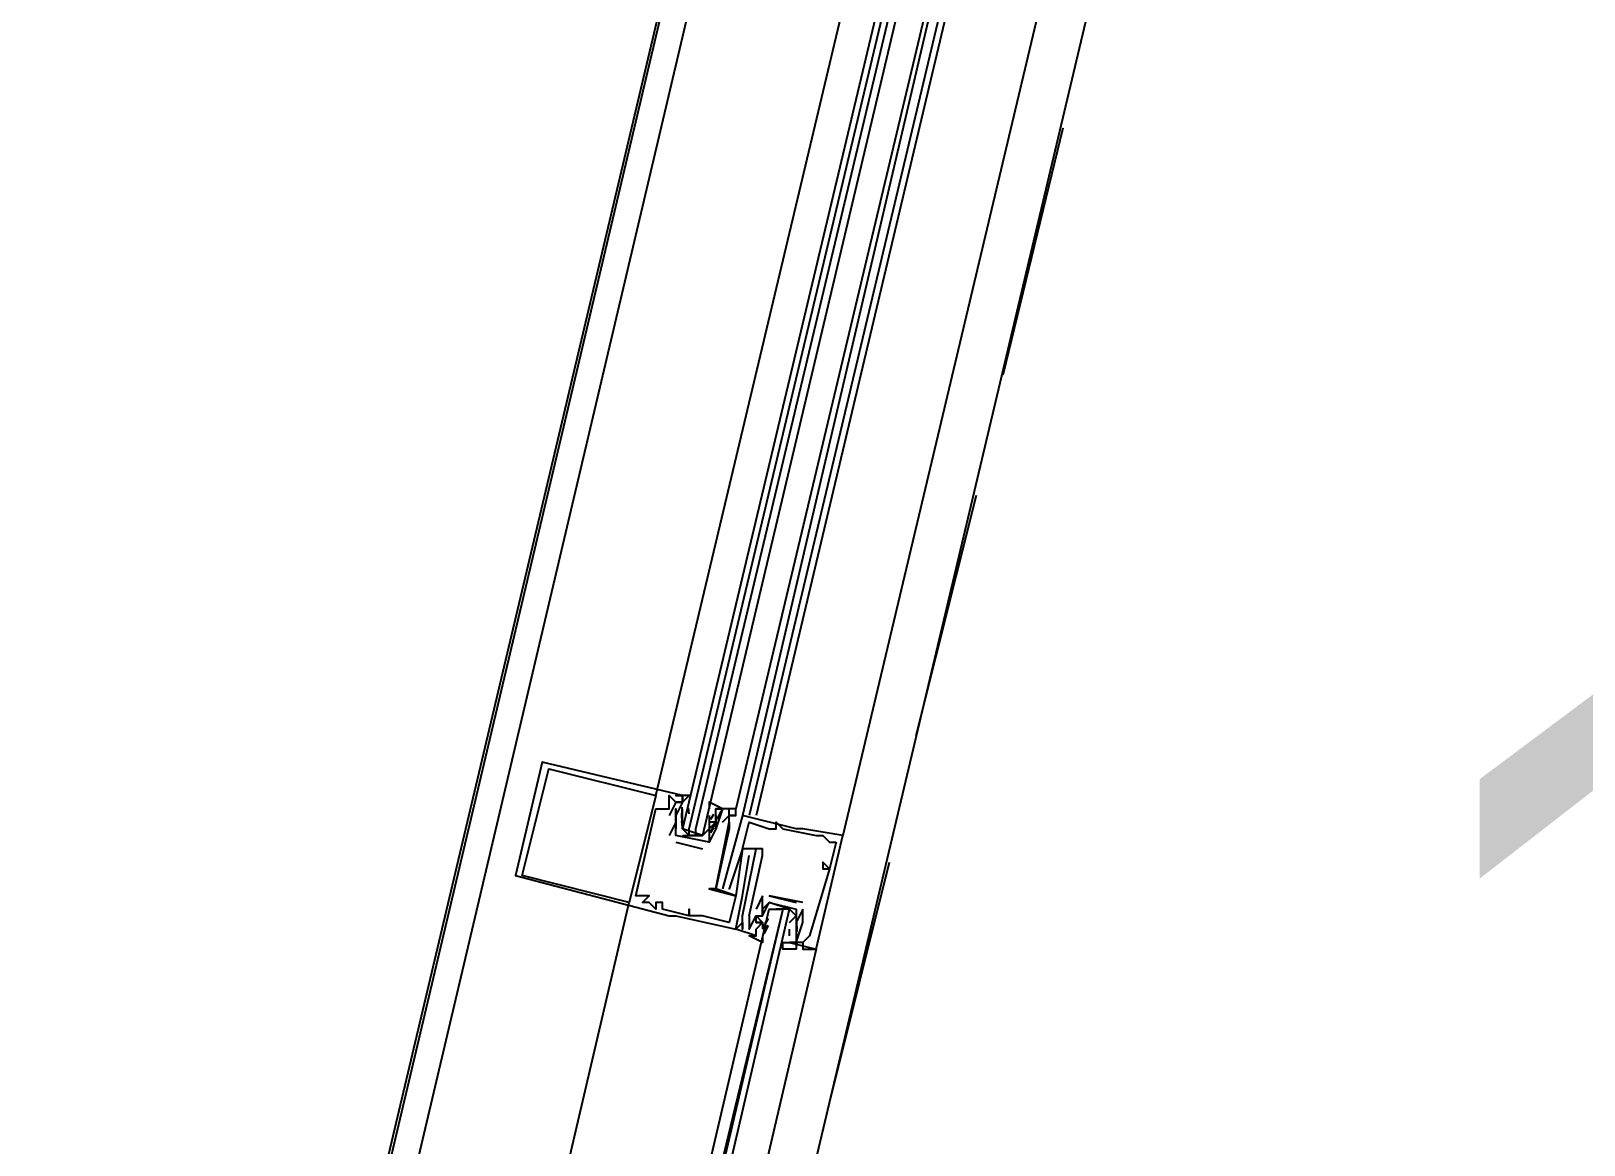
# Model space of a CAD drawing. Header units: feet. Extents: x -84 to 198, y -22 to 181.
# Drawn here: x 32.819 to 35.92, y 86.307 to 88.531 of the extents above; entities that cross this region are included whole.
import ezdxf
from ezdxf.enums import TextEntityAlignment as Align

# ---------------------------------------------------------------- set-up
doc = ezdxf.new("R2010")
doc.units = ezdxf.units.FT
doc.layers.add('A-LINEA', color=7, linetype='CONTINUOUS')
doc.layers.add('A-TEXTO-PDF', color=3, linetype='CONTINUOUS')

msp = doc.modelspace()

# ---------------------------------------------------------------- linework, layer by layer
at = {"layer": 'A-LINEA'}
for p, q in [((32.88, 83.2578), (34.6267, 90.6711)), ((33.6267, 83.0711), (35.3867, 90.4978)), ((34.0667, 87.0044), (34.8267, 90.2044)), ((34.9867, 90.1778), (34.2267, 86.9778)), ((34.9867, 90.1644), (34.24, 86.9644)), ((35.0133, 90.1644), (34.2533, 86.9644)), ((35.0267, 90.1644), (34.2667, 86.9644)), ((35.2, 90.1244), (34.44, 86.9244)), ((34.76, 87.8444), (34.88, 88.3378)), ((34.5867, 87.1244), (34.7067, 87.6044)), ((33.84, 87.0711), (33.84, 87.0711)), ((33.8533, 87.0578), (33.8533, 87.0578)), ((34.0667, 87.0044), (34.0667, 87.0044)), ((34.0933, 87.0044), (34.0933, 87.0044)), ((34.1067, 86.9911), (34.1067, 86.9911)), ((34.12, 87.0044), (34.12, 87.0044)), ((34.12, 86.9911), (34.12, 86.9911)), ((34.1333, 86.9911), (34.1333, 86.9911)), ((34.0667, 86.9778), (34.0667, 86.9778)), ((34.0933, 86.9778), (34.0933, 86.9778)), ((34.0933, 86.9644), (34.0933, 86.9644)), ((34.1067, 86.9511), (34.0933, 86.9244)), ((34.1067, 86.9778), (34.1067, 86.9778)), ((34.1067, 86.9778), (34.1067, 86.9778)), ((34.1067, 86.9644), (34.1067, 86.9644)), ((34.1067, 86.9644), (34.1067, 86.9644)), ((34.1067, 86.9644), (34.1067, 86.9644)), ((34.1067, 86.9511), (34.1067, 86.9511)), ((34.1191, 86.9488), (34.1186, 86.9692)), ((34.1199, 86.9413), (34.1188, 86.9532)), ((34.1192, 86.9626), (34.119, 86.9809)), ((34.12, 86.9778), (34.12, 86.9778)), ((34.12, 86.9644), (34.12, 86.9778)), ((34.12, 86.9644), (34.12, 86.9644)), ((34.12, 86.9511), (34.12, 86.9511)), ((34.1332, 86.968), (34.1322, 86.9798)), ((34.1733, 86.9644), (34.1733, 86.9644)), ((34.1733, 86.9644), (34.1733, 86.9644)), ((34.1733, 86.9644), (34.1733, 86.9511)), ((34.1733, 86.9511), (34.1733, 86.9511)), ((34.1818, 86.9667), (34.1756, 86.9565)), ((34.1867, 86.9778), (34.1867, 86.9778)), ((34.1867, 86.9644), (34.1867, 86.9644)), ((34.1867, 86.9511), (34.1867, 86.9511)), ((34.1867, 86.9511), (34.1867, 86.9511)), ((34.197, 86.9737), (34.1885, 86.9575)), ((34.2, 86.9778), (34.2, 86.9778)), ((34.2, 86.9511), (34.2, 86.9511)), ((34.2133, 86.9778), (34.2133, 86.9778)), ((34.2133, 86.9644), (34.2133, 86.9644)), ((34.2133, 86.9644), (34.2133, 86.9644)), ((34.2133, 86.9644), (34.2133, 86.9644)), ((34.2133, 86.9511), (34.2133, 86.9511)), ((34.2133, 86.9511), (34.2133, 86.9511)), ((34.2133, 86.9511), (34.2133, 86.9511)), ((34.2267, 86.9778), (34.2267, 86.9778)), ((34.2267, 86.9778), (34.2267, 86.9778)), ((34.2267, 86.9778), (34.2267, 86.9778)), ((34.2267, 86.9778), (34.2267, 86.9778)), ((34.2267, 86.9644), (34.2267, 86.9644)), ((34.2267, 86.9644), (34.2267, 86.9644)), ((34.24, 86.9644), (34.24, 86.9644)), ((34.2533, 86.9511), (34.2533, 86.9511)), ((34.3067, 86.9511), (34.3067, 86.9511)), ((34.0933, 86.9244), (34.0933, 86.9244)), ((34.1067, 86.9244), (34.1067, 86.9244)), ((34.1067, 86.9244), (34.1067, 86.9244)), ((34.12, 86.9378), (34.12, 86.9378)), ((34.1467, 86.9244), (34.1333, 86.9244)), ((34.16, 86.9378), (34.16, 86.9378)), ((34.1847, 86.9483), (34.1751, 86.9304)), ((34.1818, 86.94), (34.1756, 86.9299)), ((34.1867, 86.9378), (34.1867, 86.9378)), ((34.1867, 86.9378), (34.1867, 86.9378)), ((34.2133, 86.9378), (34.2133, 86.9378)), ((34.2133, 86.9378), (34.2133, 86.9378)), ((34.2933, 86.9378), (34.2933, 86.9378)), ((34.3067, 86.9378), (34.3067, 86.9378)), ((34.32, 86.9378), (34.32, 86.9378)), ((34.3467, 86.9378), (34.3467, 86.9378)), ((34.36, 86.9378), (34.36, 86.9378)), ((34.3867, 86.9244), (34.3867, 86.9244)), ((34.4, 86.9244), (34.4, 86.9244)), ((34.44, 86.9244), (34.44, 86.9244)), ((34.1067, 86.9111), (34.16, 86.8978)), ((34.1067, 86.9111), (34.1067, 86.9111)), ((34.16, 86.8978), (34.16, 86.8978)), ((34.1733, 86.9111), (34.1733, 86.9111)), ((34.1733, 86.9111), (34.1733, 86.9111)), ((34.24, 86.8978), (34.24, 86.8978)), ((34.24, 86.8978), (34.24, 86.8978)), ((34.24, 86.8978), (34.24, 86.8978)), ((34.2667, 86.8978), (34.2667, 86.8978)), ((34.28, 86.8978), (34.28, 86.8978)), ((34.4133, 86.9111), (34.4133, 86.9111)), ((34.4267, 86.9111), (34.4267, 86.9111)), ((34.2533, 86.8844), (34.2533, 86.8844)), ((34.28, 86.8844), (34.28, 86.8844)), ((34.4, 86.8711), (34.4, 86.8711)), ((34.4, 86.8578), (34.4, 86.8578)), ((34.4133, 86.3911), (34.5333, 86.8711)), ((34.4133, 86.8578), (34.4133, 86.8578)), ((34.4133, 86.8578), (34.4133, 86.8578)), ((33.7867, 86.8444), (33.7867, 86.8444)), ((33.8, 86.8444), (33.8, 86.8444)), ((34.0267, 86.8044), (34.0267, 86.8044)), ((34.0533, 86.8044), (34.0533, 86.8044)), ((34.1733, 86.8178), (34.1733, 86.8178)), ((34.1867, 86.8178), (34.1867, 86.8178)), ((34.1867, 86.8178), (34.1867, 86.8178)), ((34.2, 86.8178), (34.2, 86.8178)), ((34.2133, 86.8178), (34.2133, 86.8178)), ((34.2267, 86.8044), (34.2267, 86.8044)), ((34.2267, 86.8044), (34.2267, 86.8044)), ((34.24, 86.8044), (34.24, 86.8044)), ((34.28, 86.8044), (34.2667, 86.7778)), ((34.28, 86.8044), (34.28, 86.8044)), ((34.28, 86.8044), (34.28, 86.8044)), ((34.2933, 86.8044), (34.3467, 86.7911)), ((34.2933, 86.8044), (34.2933, 86.8044)), ((34.2933, 86.8044), (34.2933, 86.8044)), ((34.0133, 86.7911), (34.0133, 86.7911)), ((34.04, 86.7911), (34.04, 86.7911)), ((34.0533, 86.7911), (34.0533, 86.7911)), ((34.0667, 86.7911), (34.0667, 86.7911)), ((34.0667, 86.7778), (34.0667, 86.7778)), ((34.08, 86.7911), (34.08, 86.7911)), ((34.08, 86.7778), (34.08, 86.7778)), ((34.0933, 86.7644), (34.0933, 86.7644)), ((34.1067, 86.7644), (34.1067, 86.7644)), ((34.1333, 86.7778), (34.1333, 86.7778)), ((34.1333, 86.7644), (34.1333, 86.7644)), ((34.1333, 86.7644), (34.1333, 86.7644)), ((34.1467, 86.7644), (34.1467, 86.7644)), ((34.16, 86.7644), (34.16, 86.7644)), ((34.24, 86.7644), (34.24, 86.7644)), ((34.24, 86.7644), (34.24, 86.7644)), ((34.2533, 86.7644), (34.2533, 86.7644)), ((34.2667, 86.7778), (34.2667, 86.7778)), ((34.2667, 86.7644), (34.2667, 86.7644)), ((34.2667, 86.7644), (34.2667, 86.7644)), ((34.28, 86.7644), (34.28, 86.7644)), ((34.2933, 86.7644), (34.2933, 86.7644)), ((34.32, 86.7778), (34.3067, 86.7778)), ((34.3333, 86.7778), (34.3333, 86.7778)), ((34.3333, 86.7644), (34.3333, 86.7644)), ((34.3467, 86.7911), (34.3467, 86.7911)), ((34.3467, 86.7778), (34.3467, 86.7778)), ((34.3467, 86.7778), (34.3467, 86.7778)), ((34.36, 86.7911), (34.36, 86.7911)), ((34.36, 86.7511), (34.36, 86.7778)), ((34.36, 86.7778), (34.36, 86.7778)), ((34.36, 86.7778), (34.36, 86.7778)), ((34.2133, 86.7511), (34.2133, 86.7511)), ((34.2267, 86.7378), (34.2267, 86.7378)), ((34.2267, 86.7378), (34.2267, 86.7378)), ((34.24, 86.7511), (34.24, 86.7511)), ((34.24, 86.7378), (34.24, 86.7378)), ((34.2533, 86.7378), (34.2533, 86.7378)), ((34.2667, 86.7511), (34.2667, 86.7511)), ((34.2667, 86.7511), (34.2667, 86.7511)), ((34.28, 86.7511), (34.28, 86.7511)), ((34.28, 86.7511), (34.28, 86.7378)), ((34.28, 86.7511), (34.28, 86.7511)), ((34.28, 86.7378), (34.28, 86.7378)), ((34.282, 86.7406), (34.2916, 86.7586)), ((34.283, 86.7285), (34.2915, 86.7447)), ((34.2848, 86.7489), (34.2911, 86.759)), ((34.2848, 86.7355), (34.2911, 86.7457)), ((34.3333, 86.7378), (34.3333, 86.7378)), ((34.3333, 86.7244), (34.3333, 86.7378)), ((34.3467, 86.7511), (34.3467, 86.7511)), ((34.3467, 86.7511), (34.3467, 86.7511)), ((34.3467, 86.7378), (34.3467, 86.7378)), ((34.3468, 86.7476), (34.3478, 86.7357)), ((34.3468, 86.7343), (34.3478, 86.7224)), ((34.3475, 86.7534), (34.3481, 86.733)), ((34.36, 86.7511), (34.36, 86.7511)), ((34.2667, 86.7244), (34.2667, 86.7244)), ((34.3333, 86.7244), (34.3333, 86.7244)), ((34.3333, 86.7111), (34.3867, 86.6978)), ((34.3333, 86.7111), (34.3333, 86.7111)), ((34.3467, 86.7111), (34.3467, 86.7111)), ((34.3474, 86.7263), (34.3477, 86.708)), ((34.36, 86.7111), (34.36, 86.7111)), ((34.3733, 86.7244), (34.3733, 86.7244)), ((34.3867, 86.6978), (34.3867, 86.6978))]:
    msp.add_line(p, q, dxfattribs=at)
for points in [[(28.68, 83.8711), (32.7333, 82.9111), (38.56, 107.5244), (34.5067, 108.4844)], [(32.7467, 82.9378), (35.6533, 95.2311), (29.1867, 96.7644)], [(34.8933, 90.1911), (34.12, 86.9378), (34.1333, 86.9244), (34.1333, 86.9378), (34.9067, 90.1911)], [(34.9333, 90.1911), (34.16, 86.9244), (34.1467, 86.9244), (34.1467, 86.9378), (34.92, 90.1911)], [(34.12, 86.9911), (34.12, 87.0044), (33.84, 87.0711), (33.7867, 86.8444), (34.0933, 86.7644), (34.1067, 86.7644), (34.2267, 86.7378), (34.24, 86.8044), (34.2533, 86.8844)], [(33.8, 86.8444), (33.8533, 87.0578), (34.0667, 87.0044), (34.0133, 86.7911), (33.8, 86.8444)], [(34.2133, 86.9378), (34.1867, 86.8178), (34.1733, 86.8178), (34.2267, 86.8044), (34.2133, 86.7511), (34.16, 86.7644), (34.1467, 86.7644), (34.1333, 86.7644), (34.1333, 86.7778), (34.1333, 86.7644), (34.08, 86.7778), (34.08, 86.7911), (34.0667, 86.7911), (34.0667, 86.7778), (34.0533, 86.7911), (34.04, 86.7911), (34.0533, 86.8044), (34.0267, 86.8044), (34.0667, 86.9778), (34.0933, 86.9778), (34.0933, 87.0044), (34.1067, 86.9911), (34.0933, 86.9644)], [(34.12, 86.9911), (34.1333, 87.0044), (34.1067, 87.0044), (34.12, 87.0044), (34.12, 86.9911), (34.1067, 86.9911), (34.12, 86.9911), (34.1067, 86.9644), (34.1067, 86.9511), (34.1067, 86.9378)], [(34.12, 86.9244), (34.16, 86.9244), (34.1733, 86.9378), (34.1867, 86.9511), (34.1867, 86.9644), (34.1867, 86.9778), (34.2, 86.9778), (34.1733, 86.9911), (34.1733, 86.9778)], [(34.1067, 86.9644), (34.1067, 86.9778), (34.1067, 86.9644), (34.1067, 86.9778)], [(34.1867, 86.9644), (34.1867, 86.9511), (34.1867, 86.9378), (34.1867, 86.9511), (34.1733, 86.9511), (34.1733, 86.9111), (34.1067, 86.9244), (34.1067, 86.9644)], [(34.1733, 86.9511), (34.1733, 86.9378), (34.16, 86.9244), (34.12, 86.9378), (34.12, 86.9511), (34.12, 86.9644)], [(34.2, 86.9511), (34.2133, 86.9644), (34.2133, 86.9778), (34.2, 86.9778), (34.1867, 86.9378), (34.1867, 86.9378), (34.1733, 86.9111), (34.1733, 86.9111)], [(34.24, 86.8978), (34.2267, 86.8044), (34.1867, 86.8178), (34.2133, 86.9511), (34.2133, 86.9378), (34.2133, 86.9511), (34.2133, 86.9644), (34.2267, 86.9644), (34.2133, 86.9644), (34.2267, 86.9644), (34.2267, 86.9778), (34.1867, 86.9778)], [(34.3867, 86.6978), (34.44, 86.9244), (34.36, 86.9378), (34.3467, 86.9378), (34.24, 86.9644), (34.2, 86.8178)], [(34.2267, 86.9778), (34.2133, 86.9778), (34.2133, 86.9778)], [(34.2267, 86.9778), (34.2133, 86.9778), (34.2133, 86.9778)], [(34.2267, 86.9778), (34.2133, 86.9778), (34.2133, 86.9778)], [(34.2533, 86.7644), (34.28, 86.8844), (34.28, 86.8978), (34.24, 86.8978), (34.2533, 86.9511), (34.2933, 86.9378), (34.3067, 86.9378), (34.3067, 86.9511), (34.32, 86.9378), (34.3867, 86.9244), (34.4, 86.9244), (34.4133, 86.9111), (34.4267, 86.9111)], [(34.2667, 86.7244), (34.2267, 86.7378), (34.24, 86.7511), (34.24, 86.7378), (34.24, 86.7644), (34.2667, 86.8978), (34.24, 86.8978), (34.2133, 86.8178), (34.2133, 86.8178)], [(34.4267, 86.9111), (34.4133, 86.8578), (34.4, 86.8711), (34.4, 86.8578), (34.4133, 86.8578), (34.3733, 86.7244), (34.36, 86.7111), (34.3467, 86.7111), (34.36, 86.7511)], [(34.2667, 86.7511), (34.28, 86.7511), (34.2667, 86.7511), (34.2667, 86.7644), (34.28, 86.7644), (34.28, 86.8044)], [(34.36, 86.7911), (34.2933, 86.8044), (34.2933, 86.8044)], [(33.16, 83.1911), (33.5867, 84.9644), (34.0133, 86.7911)], [(33.8533, 84.8978), (34.2933, 86.7778), (34.3067, 86.7778), (34.32, 86.7778), (33.8667, 84.8978)], [(33.8933, 84.8844), (34.3333, 86.7778), (34.32, 86.7778), (33.88, 84.8978)], [(34.28, 86.7244), (34.28, 86.7111), (34.2533, 86.7244), (34.2667, 86.7244), (34.2667, 86.7378), (34.28, 86.7511), (34.2667, 86.7644), (34.28, 86.7644), (34.2933, 86.7911), (34.3467, 86.7778)], [(34.2533, 86.7644), (34.2533, 86.7378), (34.2667, 86.7644), (34.2667, 86.7644)], [(34.3333, 86.7511), (34.3467, 86.7644), (34.3333, 86.7778), (34.2933, 86.7911), (34.28, 86.7778), (34.28, 86.7644)], [(34.3467, 86.7778), (34.3467, 86.7511), (34.3467, 86.7378), (34.3467, 86.7244), (34.3467, 86.7111), (34.3333, 86.7111), (34.3467, 86.7111), (34.3467, 86.6978), (34.32, 86.6978), (34.32, 86.7111), (34.3333, 86.7111)], [(34.36, 86.7778), (34.3467, 86.7511), (34.3467, 86.7378)], [(34.36, 86.7111), (34.36, 86.6978), (34.3867, 86.6978), (33.96, 84.8711)], [(34.36, 86.7111), (34.36, 86.6978), (34.3867, 86.6978)], [(34.36, 86.7111), (34.36, 86.6978), (34.3867, 86.6978)]]:
    msp.add_lwpolyline(points, dxfattribs=at)

# ---------------------------------------------------------------- texts
at = {"layer": 'A-TEXTO-PDF'}
msp.add_text('1,642', height=1.646, dxfattribs=at).set_placement((38.254, 85.6585), align=Align.CENTER)

doc.saveas('drawing.dxf')
